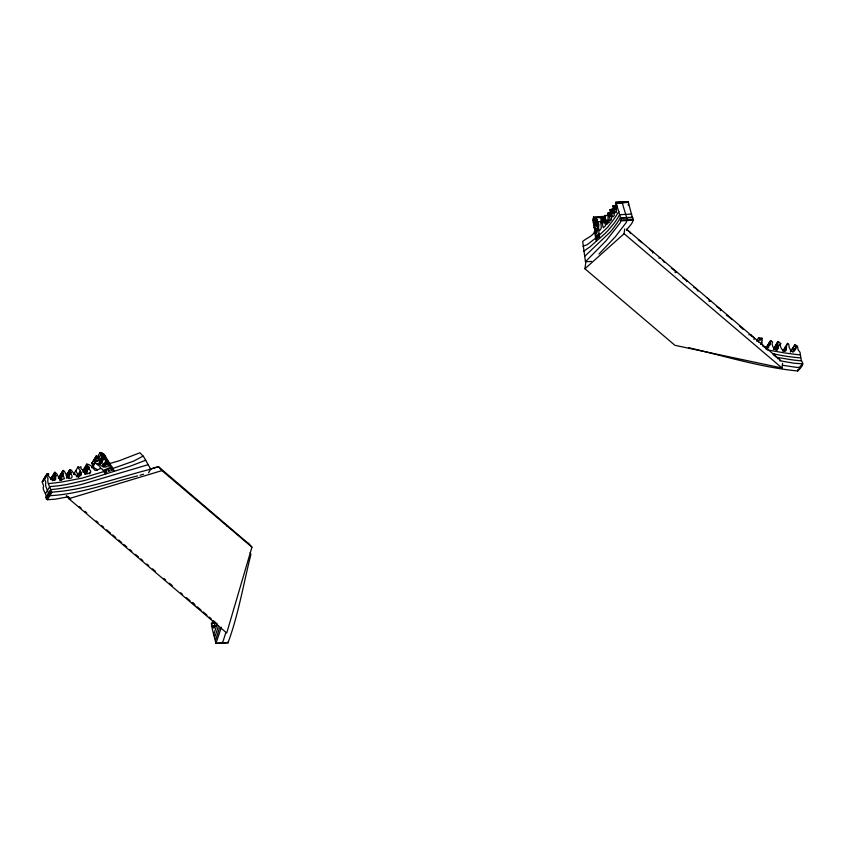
<?xml version="1.0" encoding="UTF-8"?>
<svg xmlns="http://www.w3.org/2000/svg" width="845" height="845" viewBox="0 0 845 845"><rect width="100%" height="100%" fill="white"/><g stroke="black" fill="none" stroke-linecap="round" stroke-linejoin="round"><path stroke-width="1.27" d="M613.723 209.18C605.474 208.039 614.484 217.693 610.386 220.967C610.259 217.376 605.854 211.789 610.449 213.151M100.566 463.335L100.006 463.63L99.794 462.785L101.675 462.595L101.168 459.712L103.312 457.895L102.689 453.448L100.164 452.455L96.869 457.853M758.409 342.035L758.366 340.862L759.718 339.859C756.993 335.961 764.535 338.264 761.556 342.193C760.31 344.654 763.172 343.112 762.581 345.911M595.303 234.044C595.345 231.435 596.158 236.98 595.387 231.71M610.988 213.204L607.882 213.32L608.157 220.756A17.28 5.799 86.9 0 0 608.58 222.277L606.668 224.58L604.904 215.486L603.932 217.102L605.611 225.731L603.245 227.749L602.58 224.854A1.901 0.634 86.9 0 0 602.474 224.168L601.64 219.932L605.559 219.827M596.866 224.02L596.855 224.126A1.933 0.644 86.9 0 1 596.834 224.548C595.883 225.52 597.003 223.08 596.464 224.474M616.618 205.483L612.995 205.684L613.09 207.891A3.623 1.215 86.9 0 0 613.174 208.525L614.283 215.486L612.805 217.028L610.988 211.768L613.808 211.841M77.138 476.548L80.433 471.151L77.825 467.01L79.388 467.486L80.909 466.683L80.983 468.827L82.894 469.841L85.102 473.358C83.56 475.143 94.133 472.883 89.559 469.662A1.901 1.436 31.4 0 1 89.221 469.081C90.066 466.989 84.109 463.514 88.461 464.486A3.19 2.398 31.4 0 1 89.644 465.025C93.404 466.123 93.837 472.682 97.798 469.725A57.661 43.486 31.4 0 0 99.921 468.69L101.178 468.531A31.92 24.072 31.4 0 0 102.224 469.155L105.509 473.918M597.056 225.245L597.542 226.935L597.595 225.055M614.146 209.201L616.565 209.064C613.66 211.535 612.308 204.078 616.142 206.317M790.867 351.509L795.092 344.771L797.448 346.154L798.081 349.386A1.87 1.415 31.4 0 0 798.335 350.126L800.025 352.28L800.796 357.625M101.58 462.004L101.632 461.402A10.224 7.711 31.4 0 1 101.791 460.641L104.009 458.518L103.512 454.166M605.675 216.331L593.591 216.985C594.7 219.806 597.774 225.784 595.82 217.947C595.809 219.679 599.992 223.238 598.64 226.481A2.239 0.75 86.9 0 0 598.661 228.361L598.968 230.981A31.92 10.71 86.9 0 1 598.894 232.143L599.665 238.11M611.389 211.968L610.386 209.644L614.125 209.38M593.591 216.985L593.158 220.281A4.954 1.658 86.9 0 0 593.264 222.119L594.067 226.967A5.123 1.722 86.9 0 0 594.098 227.421C597.362 234.952 586.863 237.498 582.691 241.469L585.458 261.739L591.5 261.411M628.268 205.198L628.279 204.184M686.636 281.596L686.7 280.667L682.686 277.815M100.397 460.736L102.678 457.177L102.34 454.124A33.504 25.265 31.4 0 0 102.034 453.1L102.002 453.015M59.52 479.326L63.628 473.115L63.217 475.481L64.368 478.714L61.463 479.738L60.28 479.854L60.227 478.006L58.474 476.907L56.858 474.003A3.623 2.725 31.4 0 0 56.509 473.485C51.83 470.063 56.319 476.326 55.622 476.855A1.532 1.162 31.4 0 0 55.717 477.774C56.467 483.52 49.316 478.069 48.302 475.598C49.285 470.781 44.553 475.809 47.795 478.112A1.87 1.415 31.4 0 1 47.954 478.851C46.623 483.488 51.355 487.871 50.953 492.139C84.891 490.322 117.814 477.436 150.737 469.186L143.576 456.606L139.89 452.772L119.251 460.768L111.265 463.071L109.618 463.377L107.452 459.648A5.123 3.866 31.4 0 0 107.167 459.31L104.822 455.201A4.954 3.729 31.4 0 0 103.565 453.923L102.689 453.448M794.712 345.214C798.958 348.108 791.67 355.354 789.969 348.996A1.532 1.162 31.4 0 0 789.547 348.077C788.491 348.309 789.821 340.936 786.801 344.686A3.623 2.725 31.4 0 0 786.737 345.204C785.903 348.045 787.392 352.682 783.759 350.559C781.171 350.337 779.069 343.302 780.495 344.306C780.326 341.169 775.963 340.862 777.886 345.52C777.21 356.115 770.08 344.052 772.71 342.14C769.531 338.539 770.091 344.57 767.999 346.302M105.435 471.943L106.364 472.302L104.748 471.89L105.762 470.654L106.945 472.26M108.403 470.95C109.839 472.725 106.438 467.898 109.945 471.172M111.096 470.042C112.522 471.806 109.132 466.989 112.628 470.264M596.739 225.784C597.119 224.485 596.169 226.861 597.109 225.9M601.703 221.823L605.337 221.548M107.452 459.648L107.547 461.782A4.32 3.253 31.4 0 0 107.759 462.542L107.79 462.637M782.576 363.265L782.005 368.008L674.944 345.32L584.92 268.752L585.775 262.679M584.92 268.752L624.106 233.716L624.677 228.974M100.164 452.455L100.925 455.635L99.404 456.332L98.622 460.874A1.732 1.31 31.4 0 0 99.15 461.222L99.657 460.736A2.482 1.88 31.4 0 0 99.573 460.335L96.235 456.025L97.09 459.162L95.622 461.497L95.696 463.271L98.221 465.268A2.239 1.69 31.4 0 1 99.668 466.472L100.724 468.246M585.458 261.739L606.034 240.804L620.251 222.742L621.138 219.52L617.346 207.141A1.87 0.634 86.9 0 1 617.135 206.423C613.216 191.488 619.533 222.974 613.924 209.233M626.409 230.41C628.173 226.787 635.63 221.601 632.324 217.249L620.251 217.904M751.237 335.898L751.173 334.863L750.571 335.011M50.446 490.174L46.052 497.367L46.253 498.962L47.426 499.701L55.221 499.194L68.128 496.818M68.867 478.597L68.867 476.052L68.308 476.886L67.051 474.298L69.945 469.767L71.434 470.232L74.518 474.658L75.49 474.056L75.892 474.753A17.28 13.034 31.4 0 1 76.325 476.274C78.226 477.045 83.602 475.291 80.602 473.189C82.599 473.105 80.856 472.334 80.423 471.267M594.795 228.234L594.141 224.347M62.488 472.323C65.023 467.475 66.28 478.185 68.709 478.323M610.069 209.813L614.326 209.497M782.797 351.087L787.551 343.207M601.703 219.911L601.291 218.306L601.07 219.869A3.19 1.067 86.9 0 0 600.932 221.041C600.267 224.379 602.4 227.58 600.32 229.924A57.661 19.351 86.9 0 1 599.369 230.347L598.989 230.474M63.671 470.549L61.981 472.397L62.91 473.707M792.948 352.09L795.219 348.161M92.2 467.644L92.739 465.764L91.841 463.218L96.235 456.025M46.052 497.367C47.204 493.998 41.574 489.91 43.56 486.044A1.87 1.415 31.4 0 0 43.401 485.305L42.25 482.072L43.412 480.657M769.647 343.598C770.851 346.249 768.01 345.066 768.084 345.827A17.28 13.034 31.4 0 0 768.485 347.348L768.675 347.865L763.436 346.566M778.182 345.732C775.552 354.076 774.802 346.186 776.08 345.077M599.549 216.964L599.95 217.756M248.419 543.578L158.49 466.662L150.463 469.081M595.757 229.101L596.39 229.122A28.276 9.496 86.9 0 1 596.982 229.058L597.066 230.009A22.371 7.51 86.9 0 1 596.887 230.231L596.612 230.527A10.742 3.602 86.9 0 0 596.401 230.579C599.939 227.136 593.116 227.696 595.303 233.949M688.696 347.717C724.788 356.094 760.637 367.343 797.595 370.976L798.124 369.392M798.25 370.617C805.929 362.251 801.736 364.353 800.838 357.931L793.825 357.234A173.7 130.996 31.4 0 1 782.312 355.597L772.742 353.759M221.379 627.159L215.95 643.394L212.465 629.694A1.87 0.634 86.9 0 0 212.275 628.933L211.345 623.483L215.253 622.966M99.773 460.145L101.981 456.353L101.168 452.709M248.504 543.219L251.937 547.169L226.735 632.979L68.836 498.687L66.259 495.73M219.341 628.247L218.105 632.366A190.516 63.945 86.9 0 1 216.542 637.225L215.528 640.183M225.795 632.651L223.143 641.133L221.823 642.813M796.339 347.115L793.022 351.763M627.465 202.208C628.363 200.772 629.092 204.775 629.208 205.757A1.87 0.634 86.9 0 0 629.43 206.476L632.324 217.249M709.42 301.042L708.966 299.447L707.212 297.947M213.553 635.028L214.271 632.937A385.721 129.454 86.9 0 0 217.228 623.747M214.514 637.721L216.214 632.863A173.7 58.294 86.9 0 0 218.528 625.511M58.791 477.774L59.551 477.647M68.867 478.397C76.219 478.703 68.625 471.499 69.596 470.686M215.95 643.394L228.023 642.728C238.501 614.463 243.476 583.758 250.912 554.383L250.173 552.535M597.098 225.795L597.309 226.291M106.586 464.486C104.516 467.824 99.985 464.243 104.706 463.028C110.42 461.845 109.596 465.912 110.072 466.123C108.086 464.75 108.097 463.493 108.72 466.176C107.157 464.877 108.329 463.313 105.657 464.761A10.742 8.101 31.4 0 0 105.213 465.025L104.463 465.215A22.371 16.868 31.4 0 1 103.956 465.32L103.354 464.623A28.276 21.326 31.4 0 1 104.526 463.831L105.783 462.806M621.529 202.23L622.353 202.705L623.166 206.085A1.87 0.634 86.9 0 0 623.388 206.803L627.18 219.193L626.293 222.415L615.202 236.938L598.957 254.028M620.188 218.105L618.941 220.186A190.516 63.945 86.9 0 1 616.892 223.312L613.079 228.53A222.098 74.54 86.9 0 1 609.889 232.343L584.518 256.489M618.899 211.419L618.022 212.877A385.721 129.454 86.9 0 1 614.167 218.813L607.544 227.421L599.158 235.248M42.599 481.058L47.045 473.675M42.313 481.882L46.707 474.679M42.25 482.072L47.119 474.288M42.694 481.618L47.088 474.425M47.774 475.746L48.873 473.95M51.091 478.291L54.936 471.985M50.88 478.861L54.566 472.883M51.027 479.083L54.872 472.788M50.911 479.516L54.207 474.119M51.334 479.875L54.629 474.478M53.33 476.073C50.193 475.439 54.069 484.502 55.728 475.323M52.57 480.742L55.865 475.334M53.425 480.456L56.002 475.471M45.355 493.85L49.749 486.646L56.393 486.002A173.7 130.996 31.4 0 0 67.019 484.438L84.363 480.509A264.242 199.283 31.4 0 0 92.337 478.238L130.5 466.102L145.826 460.176M46.655 496.723L51.049 489.53M58.284 478.196L62.741 470.94M58.548 478.08L63.354 470.306M58.939 478.08L62.234 472.682M59.298 478.101L62.593 472.693M46.559 499.332L50.953 492.139M59.668 479.326L62.963 473.929M47.426 499.701L51.82 492.498M59.784 479.411L63.079 474.013M59.868 480.488L63.164 475.091M66.206 475.672L69.501 470.274M66.649 475.165L68.033 473.527M68.297 472.461L70.029 469.788M69.427 471.542L70.526 469.746M66.438 477.224L69.734 471.827M66.332 478.27L67.463 476.316M68.308 476.02L70.589 472.228M68.572 475.82L70.769 472.228M68.751 475.904L70.948 472.302M67.769 477.847L71.064 472.45M78.015 466.979L73.621 474.172M76.863 476.865L80.191 471.404M78.036 476.643L80.233 473.042L78.353 477.171M81.331 472.682L80.233 474.478L81.405 472.725M86.866 463.789L82.578 470.992M83.106 472.07L86.929 465.701M83.592 471.415L87.436 465.12M83.37 472.334L87.267 466.113M84.204 471.774L87.5 466.377M84.891 472.841L88.736 466.546M89.39 467.391L84.88 474.267M91.799 463.419L96.414 455.951M94.809 459.986L96.752 456.099M91.778 467.792L95.622 461.497M98.305 458.127L99.404 456.332M89.602 473.918L90.7 472.123M148.54 472.788L150.737 469.186M756.486 341.211L758.683 337.609M760.775 339.859L761.873 338.053M760.901 340.028L762 338.232M760.827 344.242L761.926 342.436L760.901 344.316M766.204 347.633L770.091 341.264M766.088 348.108L770.598 340.862M766.246 348.045L770.693 340.852M766.647 347.739L769.943 342.341M766.732 347.982L771.01 341.042M768.253 346.207L769.911 343.429M768.823 346.207L769.922 344.401M773.428 349.397L777.675 341.602M773.608 348.9L778.277 341.475M774.126 349.608L777.97 343.302M775.076 348.341L776.175 346.545M775.414 348.721L777.833 344.792M775.604 349.091L777.801 345.489M775.942 349.217L778.139 345.626M776.291 349.249L777.389 347.453M776.407 349.407L777.506 347.601M779.629 345.373L780.727 343.566M776.439 350.643L778.087 347.95M779.66 345.478L780.759 343.672M777.009 350.094L778.108 348.298M784.551 351.193L785.628 348.964M784.466 350.992L785.871 348.953M790.328 352.111L794.722 344.918M797.595 370.976L802.644 363.424M630.454 233.579L630.043 232.301A20.607 7.626 6.8 0 0 628.215 230.769L626.842 230.009M596 233.695L595.482 231.097L596.01 230.981M101.854 462.986L102.382 460.536L104.357 459.015A1.891 1.426 31.4 0 0 104.505 458.687L104.537 458.55A7.563 5.704 31.4 0 1 104.611 458.085L104.685 456.173A23.29 17.565 31.4 0 0 104.579 455.423M101.073 461.528L100.069 461.592A1.933 1.458 31.4 0 1 99.689 461.37L99.604 461.307M98.897 463.799C97.238 462.183 101.083 465.753 97.196 463.525M79.05 476.337L78.786 476.971L78.131 476.612M598.017 225.689C597.732 223.238 598.07 228.594 598.302 224.4M595.862 217.619L604.386 217.102M597.278 222.013L597.478 222.9L597.436 221.908M226.956 526.118L227.537 525.558M212.264 622.004L213.563 620.758M631.669 214.06L619.596 214.714L617.526 218.232A173.7 58.294 86.9 0 1 614.03 223.407L607.84 230.706A264.242 88.683 86.9 0 1 604.83 233.674L589.979 246.846L583.652 251.24M720.236 310.696L720.806 310.147L720.257 309.059L716.782 306.577M652.752 253.109L652.836 251.789L649.414 249.201M753.898 339.394L754.564 338.771L753.729 337.451L751.458 335.782M596.591 233.009L596.623 232.977A24.368 8.175 86.9 0 1 596.992 232.702L597.954 228.298A12.115 4.067 86.9 0 0 597.859 227.03L597.848 226.925M595.64 238.121L587.275 244.649L582.934 246.222M91.841 463.218L92.612 463.588M595.44 237.033L599.137 234.804M595.514 235.935L598.989 233.843M143.196 456.068L133.837 461.021L113.019 468.426M613.047 205.747L613.65 206.507M103.396 470.338L111.54 466.894M103.872 471.14L112.543 467.475M792.895 348.372L792.515 348.816L794.142 350.717M148.35 464.634L81.817 484.343A222.098 167.49 31.4 0 1 72.839 486.34L61.579 488.315A190.516 143.682 31.4 0 1 55.295 489.149L51.302 489.572M96.985 460.736L97.46 461.518L97.228 460.631M104.178 471.457L82.324 478.059L63.132 481.766A385.721 290.891 31.4 0 1 51.239 483.34L48.429 483.646M107.209 466.535L107.135 466.567A24.368 18.379 31.4 0 0 106.216 466.894L103.576 467.158L100.935 465.479A12.115 9.137 31.4 0 1 100.111 464.549L100.048 464.475M45.26 477.076L44.447 478.471L45.598 481.703A1.87 1.415 31.4 0 1 45.757 482.442C44.426 487.09 49.158 491.473 48.756 495.74C78.934 494.515 108.318 483.065 137.598 475.915M149.681 469.324L158.49 466.662L161.923 470.612L251.937 547.169M68.836 498.687L161.923 470.612M140.038 475.217L143.555 474.214M215.052 626.029L212.042 626.103L211.63 623.166M768.496 344.443L767.714 347.031M658.91 258.052L660.272 257.936M675.134 272.502L677.194 272.333M709.113 301.232L710.994 301.074M726.404 315.586L727.904 315.46M748.871 334.757L750.444 334.631M765.982 349.122L767.344 349.006M772.985 353.801L774.601 353.664M777.58 358.692L778.625 358.597M615.783 202.282L627.856 201.617M615.857 202.399L627.941 201.733M615.973 202.832L628.057 202.177M616.089 202.916L628.31 202.251M616.311 203.032L628.395 202.367M613.301 206.307L616.924 206.106M613.914 206.824L616.322 206.687M613.945 207.014L616.364 206.888M613.956 207.564L616.375 207.437M609.953 209.898L613.576 209.697M610.819 210.088L614.442 209.887M611.188 210.32L613.607 210.183M611.22 210.426L613.639 210.289M611.22 210.701L613.639 210.574M611.125 210.944L613.544 210.806M610.988 211.768L613.449 211.556M610.988 211.915L613.396 211.789M608.051 212.982L610.47 212.845M608.041 213.056L610.777 213.003M611.812 213.289L614.22 213.151M608.833 214.567L611.252 214.429M604.84 215.581L608.527 215.285M609.087 216.235L611.558 216.119M596.021 217.704L604.471 217.249M604.27 217.492L601.946 217.239L602.21 218.179M601.26 218.316L604.946 218.158M620.674 218.147L632.757 217.482M595.165 219.753L597.584 219.615M601.566 219.774L605.2 219.573M601.957 220.408L605.58 220.207M605.633 220.524L609.266 220.323M601.999 220.862L609.414 220.387M621.191 220.027L633.264 219.362M598.028 221.749L601.651 221.548M621.075 220.851L633.159 220.196M606.319 222.013L608.77 221.855M605.738 222.267L609.361 222.066M605.918 222.425L608.337 222.214M601.83 222.858L605.453 222.657M606.287 222.657L608.696 222.52M211.736 623.399L215.369 623.209M211.958 625.987L215.581 625.786M216.257 643.288L228.34 642.622M801.989 363.783L793.899 363.223L779.66 360.752M101.199 461.845L100.65 462.099L101.22 462.247M800.891 360.847L796.666 360.403A190.516 143.682 31.4 0 1 789.895 359.516L777.527 357.456M800.5 354.932L797.522 354.604A385.721 290.891 31.4 0 1 784.73 352.935L767.397 349.946M782.554 365.283L796.761 367.406L799.793 367.374L800.49 366.212M53.267 479.337L53.805 479.062M98.358 456.131L98.453 458.117M67.832 473.39L67.399 474.288M79.06 475.851L78.236 474.753A5.873 4.426 31.4 0 1 77.36 473.38L75.596 470.781L76.399 470.823M104.938 457.789L106.586 459.86L106.861 462.268A4.13 3.116 31.4 0 1 107.03 462.637L107.061 462.711M94.555 459.701C96.478 461.697 90.404 467.549 96.024 468.869A2.239 1.69 31.4 0 1 97.471 470.073M693.819 287.363L695.931 288.377L697.991 291.092M727.798 316.051L732.15 319.632M85.482 467.771C82.63 468.489 88.007 470.232 87.024 472.682A1.901 1.436 31.4 0 0 87.362 473.263L87.595 473.601M773.513 354.805L776.925 357.699M671.849 268.383L675.271 271.129L675.345 272.058M739.523 326.022L743.114 329.423M638.313 239.663L641.883 242.673M762.855 345.404L765.95 348.298M61.273 473.992C58.189 476.855 62.593 476.379 61.548 480.446M596.823 226.787L595.82 225.066L594.732 225.013A1.891 0.634 86.9 0 1 594.574 224.823L594.521 224.728A7.563 2.535 86.9 0 0 594.341 224.39L593.644 222.837A23.29 7.816 86.9 0 1 593.412 222.161M626.462 229.185L780.706 360.371M624.106 233.716L782.005 368.008M67.04 496.131L68.91 497.726M79.25 506.514L81.12 508.109M84.891 511.32L86.771 512.915M96.161 520.9L98.031 522.495M101.791 525.685L103.66 527.28M106.639 529.815L110.663 533.237M112.67 534.948L115.691 537.515M118.701 540.082L121.722 542.648M123.74 544.349L126.75 546.916M129.771 549.482L131.852 551.257M135.601 554.447L138.422 556.844M140.83 558.894L142.847 560.605M146.882 564.037L148.752 565.632M152.512 568.833L155.332 571.231M163.782 578.413L165.662 580.019M169.422 583.208L172.243 585.606M180.693 592.789L182.562 594.384M186.322 597.584L190.083 600.784M192.121 602.517L195.142 605.083M197.149 606.794L201.173 610.217M203.191 611.928L206.993 615.16M209.222 617.061L211.229 618.772M214.25 621.339L216.257 623.05M662.66 259.985L664.318 262.457M785.459 346.915L784.487 350.812M783.157 350.4L783.547 351.055M192.597 602.464L194.361 604.376M100.206 462.342L100.967 463.271A1.341 1.003 31.4 0 1 100.893 463.778L99.837 464.074L99.045 462.965M109.311 462.923L111.741 466.588A6.654 5.017 31.4 0 1 112.142 467.105L114.128 470.982M596.401 223.154L594.457 221.337L593.401 217.82M68.593 497.05L68.973 497.642M228.023 642.728L227.738 642.084M598.682 237.614C598.323 232.85 599.263 238.639 598.989 236.42M597.468 238.533C597.14 234.149 598.123 239.262 597.806 237.403M596.433 239.473C596.084 234.72 597.024 240.498 596.75 238.29M212.634 626.166C214.979 632.06 214.989 623.346 214.134 621.519M595.429 231.72L595.957 233.209M596.401 224.823C595.06 223.397 593.338 222.098 593.232 219.362M596.464 224.073L594.553 222.457L593.57 219.711A33.504 11.249 86.9 0 1 593.296 218.665L593.274 218.58M594.098 227.421L594.827 229.248A4.32 1.447 86.9 0 1 595.038 230.02L595.06 230.115M93.003 464.275L93.341 465.109M596.559 225.805L596.327 225.33A10.224 3.433 86.9 0 0 596.021 224.791L594.658 224.379L593.264 220.46M594.964 228.625L595.186 229.248A4.13 1.384 86.9 0 0 595.271 229.65L595.281 229.724M101.094 461.18L99.942 460.937L100.692 461.053M595.757 228.752L594.426 225.509A31.159 10.457 86.9 0 1 594.162 224.432M596.243 240.92L595.419 236.484A6.654 2.229 86.9 0 1 595.355 235.808L594.732 231.276M105.414 462.743L105.329 458.898A31.159 23.502 31.4 0 0 104.97 457.874M70.758 499.184A20.607 11.957 -41 0 1 70.209 498.814M596.95 223.671L596.644 223.576A2.482 0.834 86.9 0 1 596.528 223.186L596.433 222.404L596.982 223.059A1.732 0.581 86.9 0 1 596.95 223.671"/></g></svg>
